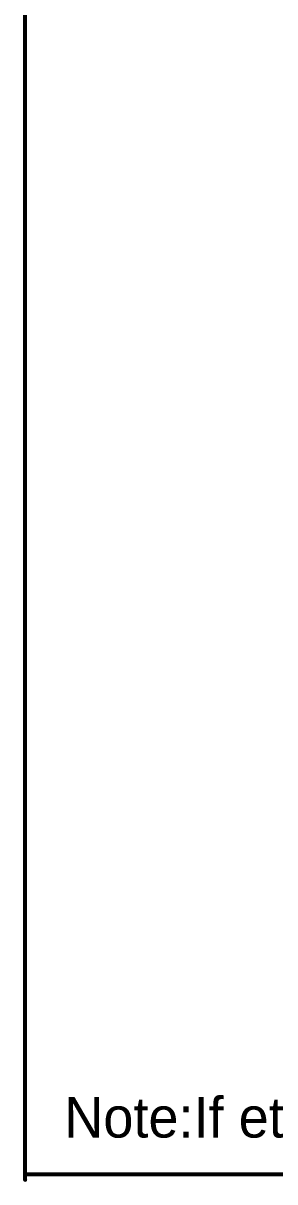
# Model space of a CAD drawing. Extents: x -2963 to -2452, y -1056 to -650.
# Drawn here: x -2625.76 to -2617.59, y -990.31 to -952.77 of the extents above; entities that cross this region are included whole.
import ezdxf

# ---------------------------------------------------------------- set-up
doc = ezdxf.new("R2010")
doc.units = 0
doc.header["$MEASUREMENT"] = 0
doc.layers.add('DRILLDRAWING', color=1, linetype='CONTINUOUS')

msp = doc.modelspace()

# ---------------------------------------------------------------- linework, layer by layer
at = {"layer": 'DRILLDRAWING', "const_width": 0.13}
for points in [[(-2625.691, -990.247), (-2625.691, -737.035)], [(-2625.691, -990.067), (-2517.741, -990.067)]]:
    msp.add_lwpolyline(points, dxfattribs=at)
at = {"layer": 'DRILLDRAWING', "const_width": 0.065}
for points in [[(-2625.724, -990.067, 1), (-2625.658, -990.067, 1)], [(-2625.724, -990.247, 1), (-2625.658, -990.247, 1)]]:
    msp.add_lwpolyline(points, format="xyb", close=True, dxfattribs=at)

# ---------------------------------------------------------------- texts
at = {"layer": 'DRILLDRAWING'}
msp.add_text("Note:If etch layer don't have  above impedance track pls ignore ", height=1.3125, dxfattribs=at).set_placement((-2624.423, -988.878))

doc.saveas('drawing.dxf')
